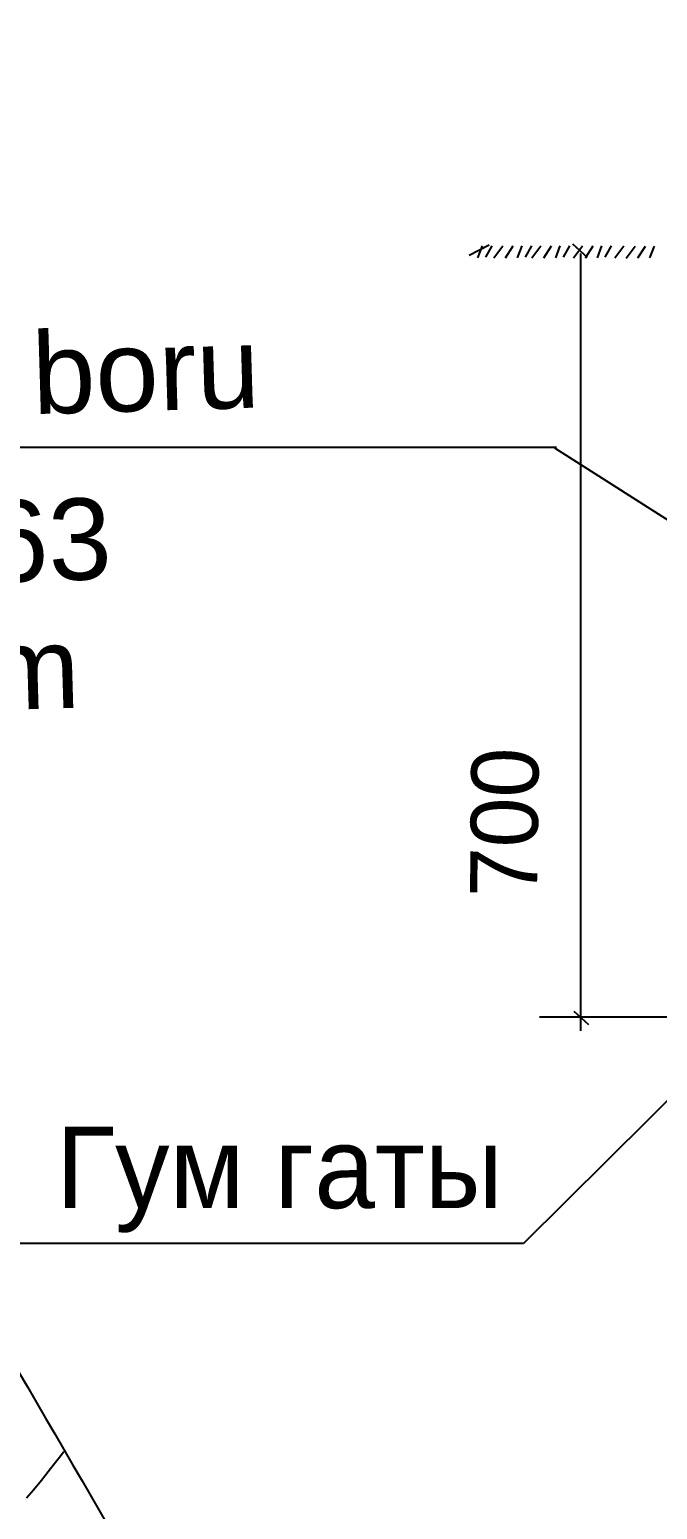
# Model space of a CAD drawing. Header units: feet. Extents: x 3381 to 683417, y 675186 to 4372291.
# Drawn here: x 682741.9 to 682770.3, y 4372056.3 to 4372123.2 of the extents above; entities that cross this region are included whole.
import ezdxf

# ---------------------------------------------------------------- set-up
doc = ezdxf.new("R2010")
doc.units = ezdxf.units.FT
doc.header["$MEASUREMENT"] = 0
doc.linetypes.add('DOT2', pattern=[3.175, 0, -3.175])
doc.linetypes.add('DUZ', pattern=[0])
doc.layers.get('0').update_dxf_attribs({"linetype": 'CONTINUOUS'})
for name, color, linetype, lineweight in [('0_Ном._пера__7', 7, 'CONTINUOUS', 35), ('HORIZANTAL', 24, 'CONTINUOUS', 13), ('text 001', 146, 'DOT2', 30), ('окна', 140, 'CONTINUOUS', 9)]:
    doc.layers.add(name, color=color, linetype=linetype, lineweight=lineweight)
doc.styles.add('ARİAL', font='arial.ttf')
doc.styles.add('eeee', font='az97l01.TTF')
doc.styles.add('тх', font='az97l01.TTF')

msp = doc.modelspace()

# ---------------------------------------------------------------- linework, layer by layer
at = {"color": 0, "lineweight": 25}
for p, q in [((682762.665, 4372113.489), (682761.76, 4372113.018)), ((682762.34, 4372113.454), (682762.134, 4372112.921)), ((682762.774, 4372113.454), (682762.494, 4372112.938)), ((682763.272, 4372113.44), (682762.866, 4372112.895)), ((682763.733, 4372113.44), (682763.389, 4372112.906)), ((682764.133, 4372113.454), (682763.928, 4372112.921)), ((682764.567, 4372113.454), (682764.288, 4372112.938)), ((682764.996, 4372113.44), (682764.59, 4372112.895)), ((682765.457, 4372113.44), (682765.113, 4372112.906)), ((682765.858, 4372113.454), (682765.652, 4372112.921)), ((682766.292, 4372113.454), (682766.012, 4372112.938)), ((682766.879, 4372113.44), (682766.473, 4372112.895)), ((682767.34, 4372113.44), (682766.996, 4372112.906)), ((682767.74, 4372113.454), (682767.535, 4372112.921)), ((682768.175, 4372113.454), (682767.895, 4372112.938)), ((682768.74, 4372113.44), (682768.334, 4372112.895)), ((682769.254, 4372113.427), (682768.848, 4372112.881)), ((682769.715, 4372113.427), (682769.37, 4372112.892)), ((682770.115, 4372113.441), (682769.91, 4372112.907)), ((682764.938, 4372078.597), (682798.27, 4372078.597))]:
    msp.add_line(p, q, dxfattribs=at)
at = {"color": 7, "linetype": 'DUZ', "lineweight": 25}
for p, q in [((682766.424, 4372113.554), (682767.085, 4372112.942)), ((682765.698, 4372104.341), (682723.4, 4372104.341)), ((682765.616, 4372104.316), (682785.07, 4372091.912)), ((682766.487, 4372078.853), (682767.148, 4372078.241))]:
    msp.add_line(p, q, dxfattribs=at)
at = {"linetype": 'DUZ', "lineweight": 25}
for p, q in [((682766.783, 4372113.111), (682766.783, 4372077.963)), ((682776.559, 4372080.618), (682764.214, 4372068.342))]:
    msp.add_line(p, q, dxfattribs=at)
at = {"linetype": 'ByBlock', "lineweight": 25}
msp.add_line((682764.214, 4372068.342), (682739.928, 4372068.342), dxfattribs=at)
at = {"linetype": 'Continuous', "lineweight": 25}
msp.add_open_spline([(682691.713, 4372146.789), (682693.534, 4372143.319), (682699.84, 4372131.301), (682709.737, 4372113.319), (682723.732, 4372094.055), (682734.503, 4372073.857), (682745.466, 4372055.972), (682754.594, 4372038.568), (682768.009, 4372020.047), (682784.609, 4372005.758), (682796.144, 4371990.921), (682804.074, 4371980.439), (682815.392, 4371968.52), (682823.641, 4371957.828), (682828.085, 4371952.068)], degree=3, knots=[0, 0, 0, 0, 11.75951, 40.72321, 61.46233, 83.054979, 109.290717, 124.392744, 141.962718, 177.533008, 189.558821, 198.276488, 216.955448, 238.768866, 238.768866, 238.768866, 238.768866], dxfattribs=at)
at = {"layer": 'HORIZANTAL', "color": 32, "linetype": 'Continuous', "lineweight": 25, "elevation": 704}
msp.add_lwpolyline([(682741.749, 4372056.838), (682742.059, 4372057.209), (682742.418, 4372057.637), (682742.732, 4372058.026), (682743.004, 4372058.375), (682743.238, 4372058.678), (682743.437, 4372058.933)], dxfattribs=at)

# ---------------------------------------------------------------- texts
at = {"layer": '0_Ном._пера__7', "color": 0, "lineweight": 25, "char_height": 3.67976, "attachment_point": 7, "rotation": 1.69283, "style": 'ARİAL'}
for s, insert in [('{\\fArial|b0|i0|c238|p34;PVC boru  }', (682730.06, 4372105.437)), ('{\\fArial|b0|i0|c238|p34;063 }', (682737.065, 4372098.093))]:
    msp.add_mtext(s, dxfattribs=dict(at, insert=insert))
at = {"layer": '0_Ном._пера__7', "color": 0, "lineweight": 25, "insert": (682728.35, 4372092.052), "char_height": 3.67976, "width": 52.4394, "attachment_point": 7, "rotation": 1.69283, "style": 'ARİAL'}
msp.add_mtext('{\\fArial|b0|i0|c238|p34;L=30m  }', dxfattribs=at)
at = {"layer": 'text 001', "color": 0, "lineweight": 25, "style": 'тх'}
msp.add_text('700', height=3.0319, rotation=89.30707, dxfattribs=at).set_placement((682764.82, 4372083.982))
at = {"layer": 'окна', "color": 0, "lineweight": 25, "ltscale": 2, "style": 'eeee'}
msp.add_text('Гум гаты', height=3.6798, dxfattribs=at).set_placement((682743.086, 4372069.94))

doc.saveas('drawing.dxf')
